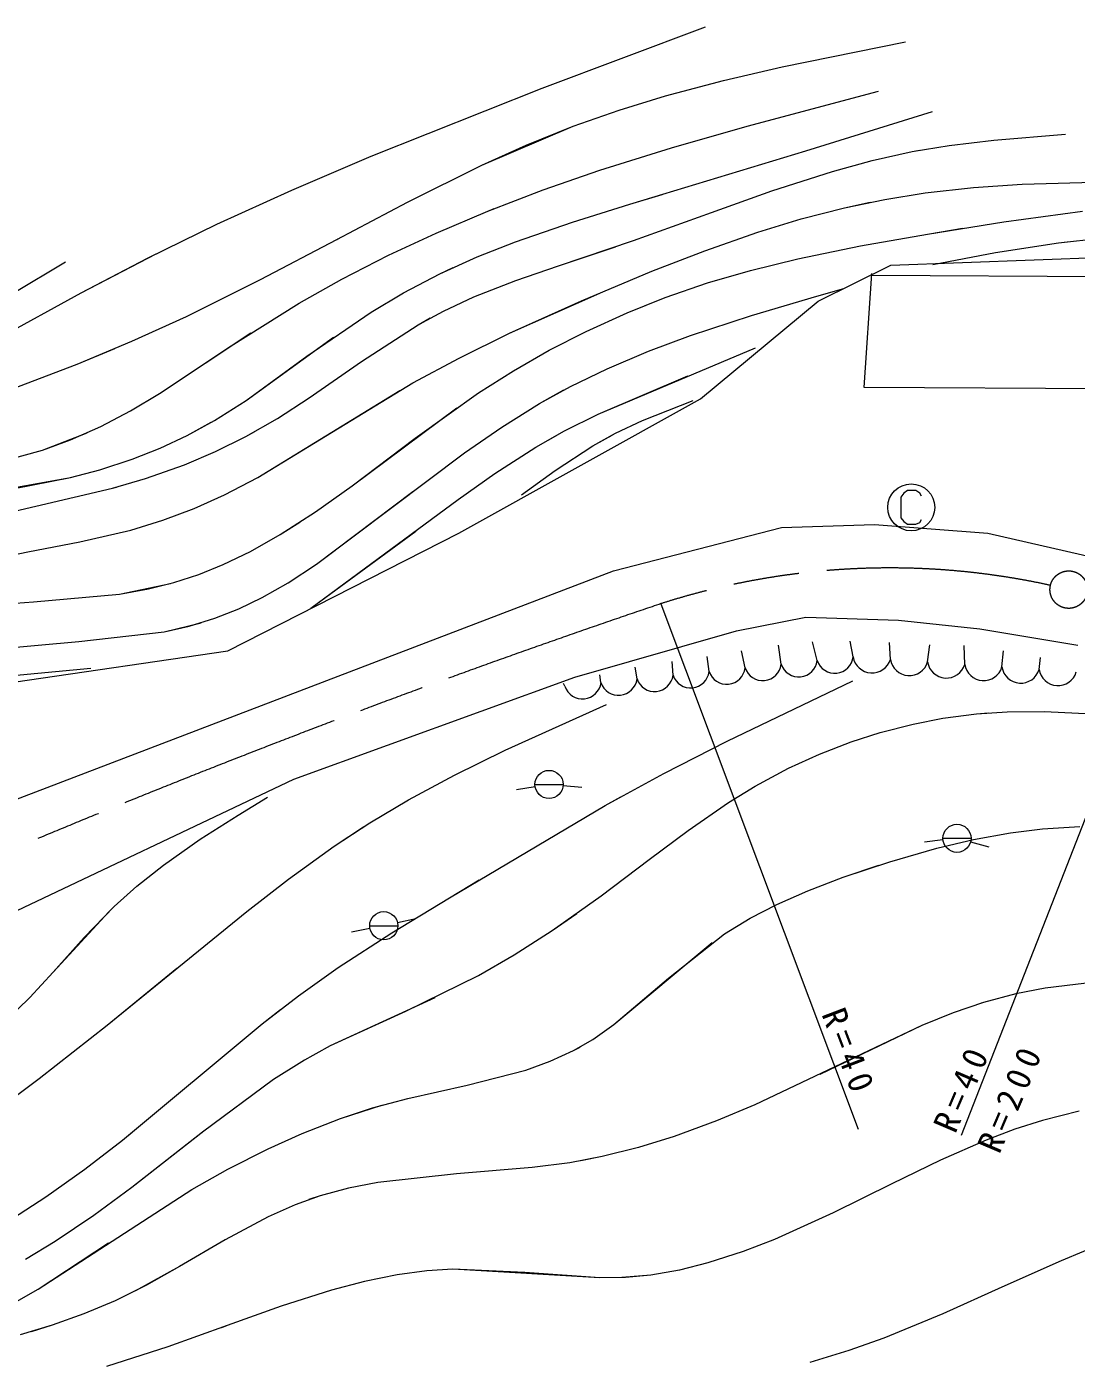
# Model space of a CAD drawing. Units: millimetres, scale not verified. Extents: x 40000 to 680000, y 20000 to 380000.
# Drawn here: x 304176 to 360124, y 267468 to 338685 of the extents above; entities that cross this region are included whole.
import ezdxf

# ---------------------------------------------------------------- set-up
doc = ezdxf.new("R2010")
doc.units = ezdxf.units.MM
doc.header["$LTSCALE"] = 1000
doc.linetypes.add('CHAIN', pattern=[18.5, 12, -1.5, 3.5, -1.5])
for name, color, linetype, lineweight in [('M-BGD', 7, 'Continuous', 13), ('M-BMK', 2, 'CHAIN', 13), ('M-STR-HTXT', 7, 'Continuous', 13)]:
    doc.layers.add(name, color=color, linetype=linetype, lineweight=lineweight)
doc.styles.add('ＭＳ ゴシック', font='')
doc.styles.get('ＭＳ ゴシック').set_extended_font_data('MS Gothic')

msp = doc.modelspace()

# ---------------------------------------------------------------- linework, layer by layer
at = {"layer": 'M-BGD'}
for p, q in [((331645, 335412), (340366, 338685)), ((344443, 336545), (351013, 337883)), ((341319, 335820), (344443, 336545)), ((338230, 334999), (341319, 335820)), ((322529, 331787), (331645, 335412)), ((335752, 334241), (338230, 334999)), ((342584, 333390), (349574, 335255)), ((333310, 333381), (335752, 334241)), ((345716, 332065), (352464, 334156)), ((328429, 331294), (333310, 333381)), ((330795, 332363), (333310, 333381)), ((338542, 332230), (342584, 333390)), ((353345, 332353), (355726, 332638)), ((355726, 332638), (359551, 332958)), ((328429, 331294), (330795, 332363)), ((334728, 331030), (338542, 332230)), ((336328, 329215), (345716, 332065)), ((349244, 331549), (351377, 332024)), ((349244, 331549), (351377, 332024)), ((351377, 332024), (353345, 332353)), ((351377, 332024), (351773, 332098)), ((318306, 329974), (322529, 331787)), ((324481, 329333), (328429, 331294)), ((347133, 330972), (349244, 331549)), ((347133, 330972), (349244, 331549)), ((331709, 329983), (334728, 331030)), ((343902, 329933), (347133, 330972)), ((357244, 330297), (365141, 330514)), ((314312, 328149), (318306, 329974)), ((328757, 328853), (331709, 329983)), ((336328, 329215), (338056, 329733)), ((340687, 328787), (343902, 329933)), ((349913, 329479), (352075, 329819)), ((352075, 329819), (354651, 330108)), ((354651, 330108), (357244, 330297)), ((320712, 327346), (324481, 329333)), ((333263, 328265), (336328, 329215)), ((333263, 328265), (336328, 329215)), ((345453, 328436), (347770, 329035)), ((345453, 328436), (347770, 329035)), ((347770, 329035), (349913, 329479)), ((347770, 329035), (349131, 329330)), ((325997, 327682), (328757, 328853)), ((325997, 327682), (328757, 328853)), ((328757, 328853), (329096, 328989)), ((336519, 327281), (340687, 328787)), ((343157, 327733), (345453, 328436)), ((343157, 327733), (345453, 328436)), ((356263, 328278), (360453, 328844)), ((310619, 326344), (314312, 328149)), ((323460, 326497), (325997, 327682)), ((323460, 326497), (325997, 327682)), ((330236, 327220), (333263, 328265)), ((330236, 327220), (333263, 328265)), ((340317, 326738), (343157, 327733)), ((348625, 326998), (352198, 327628)), ((348625, 326998), (352198, 327628)), ((352198, 327628), (356263, 328278)), ((352198, 327628), (354066, 327937)), ((316635, 325197), (320712, 327346)), ((316635, 325197), (320712, 327346)), ((320712, 327346), (320753, 327368)), ((328194, 326411), (330236, 327220)), ((332518, 325940), (336519, 327281)), ((332518, 325940), (335565, 326952)), ((345285, 326310), (348625, 326998)), ((345285, 326310), (348625, 326998)), ((355816, 326640), (359176, 327163)), ((355816, 326640), (359176, 327163)), ((359176, 327163), (361426, 327405)), ((359176, 327163), (359633, 327221)), ((307078, 324501), (311082, 326577)), ((307078, 324501), (310619, 326344)), ((320966, 325217), (323460, 326497)), ((326204, 325506), (328194, 326411)), ((337507, 325642), (340317, 326738)), ((342765, 325689), (345285, 326310)), ((350245, 325969), (362336, 326417)), ((352474, 326013), (355816, 326640)), ((352474, 326013), (355816, 326640)), ((303459, 324476), (306242, 326142)), ((324255, 324488), (326204, 325506)), ((324255, 324488), (326204, 325506)), ((326204, 325506), (326917, 325845)), ((330240, 325153), (332518, 325940)), ((333748, 324061), (337507, 325642)), ((340472, 325021), (342765, 325689)), ((346359, 324048), (350245, 325969)), ((348821, 319440), (349221, 325522)), ((312698, 323233), (316635, 325197)), ((312698, 323233), (316635, 325197)), ((318693, 323941), (320966, 325217)), ((328011, 324276), (330240, 325153)), ((338215, 324241), (340472, 325021)), ((349214, 325432), (363682, 325347)), ((298488, 319785), (307078, 324501)), ((322531, 323470), (324255, 324488)), ((322531, 323470), (324255, 324488)), ((326388, 323524), (328011, 324276)), ((329917, 322337), (334725, 324481)), ((329917, 322337), (333748, 324061)), ((336188, 323429), (338215, 324241)), ((336188, 323429), (338029, 324170)), ((340092, 318839), (346359, 324048)), ((342812, 323286), (346300, 324321)), ((346300, 324321), (347729, 324732)), ((314934, 321572), (318693, 323941)), ((319106, 321113), (322531, 323470)), ((325047, 322794), (326388, 323524)), ((333998, 322435), (336188, 323429)), ((309788, 321909), (312698, 323233)), ((322030, 320835), (325047, 322794)), ((322030, 320835), (325047, 322794)), ((325047, 322794), (325684, 323156)), ((339565, 322219), (342812, 323286)), ((306871, 320696), (309788, 321909)), ((311250, 319124), (316126, 322359)), ((315866, 318757), (320523, 322138)), ((327227, 321017), (329917, 322337)), ((332034, 321430), (333998, 322435)), ((337319, 321382), (339565, 322219)), ((306871, 320696), (308868, 321519)), ((311250, 319124), (314934, 321572)), ((330117, 320337), (332034, 321430)), ((334638, 318025), (343019, 321561)), ((335123, 320451), (337319, 321382)), ((297714, 317203), (306871, 320696)), ((315866, 318757), (319106, 321113)), ((319228, 318889), (322030, 320835)), ((319228, 318889), (322030, 320835)), ((324756, 319692), (327227, 321017)), ((328252, 319157), (330117, 320337)), ((333164, 319499), (335123, 320451)), ((334638, 318025), (339416, 320064)), ((309710, 318198), (311250, 319124)), ((316491, 314656), (324756, 319692)), ((316491, 314656), (324059, 319294)), ((324875, 316739), (328252, 319157)), ((331518, 318589), (333164, 319499)), ((331518, 318589), (332814, 319315)), ((363201, 319362), (348821, 319440)), ((314184, 317690), (315866, 318757)), ((317548, 317801), (319228, 318889)), ((321525, 314211), (327095, 318360)), ((327202, 311682), (340092, 318839)), ((329495, 317331), (331518, 318589)), ((329495, 317331), (331518, 318589)), ((337003, 317679), (339707, 318747)), ((308128, 317364), (309710, 318198)), ((312735, 316890), (314184, 317690)), ((315857, 316833), (317548, 317801)), ((332850, 317136), (334638, 318025)), ((335557, 317003), (337003, 317679)), ((305021, 316110), (307407, 317031)), ((306514, 316654), (308128, 317364)), ((312735, 316890), (314012, 317590)), ((315857, 316833), (316340, 317098)), ((327517, 315971), (329495, 317331)), ((327517, 315971), (329495, 317331)), ((331319, 316267), (332850, 317136)), ((331319, 316267), (332499, 316947)), ((334346, 316331), (335557, 317003)), ((305021, 316110), (306514, 316654)), ((309791, 315617), (311285, 316208)), ((309791, 315617), (311285, 316208)), ((311285, 316208), (312735, 316890)), ((311285, 316208), (312735, 316890)), ((314245, 316033), (315857, 316833)), ((314245, 316033), (315857, 316833)), ((321525, 314211), (324875, 316739)), ((329137, 314858), (331319, 316267)), ((329137, 314858), (331319, 316267)), ((332338, 315018), (334346, 316331)), ((332338, 315018), (334346, 316331)), ((334346, 316331), (335380, 316911)), ((300377, 314837), (305021, 316110)), ((308068, 315059), (309791, 315617)), ((312586, 315329), (314245, 316033)), ((312586, 315329), (314245, 316033)), ((319629, 310021), (327517, 315971)), ((306507, 314656), (308068, 315059)), ((310504, 314593), (312586, 315329)), ((310504, 314593), (312586, 315329)), ((327176, 313466), (329137, 314858)), ((327176, 313466), (329137, 314858)), ((330546, 313724), (332338, 315018)), ((330546, 313724), (332338, 315018)), ((299226, 311841), (308756, 314079)), ((300556, 313595), (306310, 314611)), ((303527, 314070), (306507, 314656)), ((308756, 314079), (310504, 314593)), ((308756, 314079), (310504, 314593)), ((308756, 314079), (308961, 314138)), ((314727, 313727), (316491, 314656)), ((319566, 312821), (321525, 314211)), ((313103, 312988), (314727, 313727)), ((319313, 307676), (327176, 313466)), ((319629, 310021), (324759, 313909)), ((350926, 313804), (350776, 313604)), ((350776, 313604), (350776, 312504)), ((351126, 313954), (350926, 313804)), ((351576, 313954), (351126, 313954)), ((351776, 313804), (351576, 313954)), ((351876, 313654), (351776, 313804)), ((311435, 312364), (313103, 312988)), ((317679, 311604), (319566, 312821)), ((309731, 311845), (311436, 312364)), ((309731, 311845), (311435, 312364)), ((317679, 311604), (318728, 312269)), ((335461, 309672), (344413, 311986)), ((344413, 311986), (349371, 312149)), ((349371, 312149), (355410, 311682)), ((350776, 312504), (350926, 312304)), ((350926, 312304), (351126, 312154)), ((351126, 312154), (351576, 312154)), ((351576, 312154), (351776, 312254)), ((351776, 312254), (351876, 312404)), ((304235, 310686), (307008, 311217)), ((304235, 310686), (307008, 311217)), ((307008, 311217), (309731, 311845)), ((307008, 311217), (309731, 311845)), ((314893, 305406), (327202, 311682)), ((316098, 310706), (317679, 311604)), ((319313, 307676), (324919, 311795)), ((355410, 311682), (365231, 309430)), ((301875, 310193), (304235, 310686)), ((314650, 310003), (316098, 310706)), ((313352, 309479), (314650, 310003)), ((318110, 309030), (319629, 310021)), ((299251, 295828), (335461, 309672)), ((312026, 309054), (313352, 309479)), ((304531, 308013), (309116, 308424)), ((309116, 308424), (311834, 309002)), ((309116, 308424), (310668, 308708)), ((310668, 308708), (312026, 309054)), ((316727, 308241), (318110, 309030)), ((299843, 307697), (304531, 308013)), ((315486, 307640), (316727, 308241)), ((312834, 306719), (314211, 307139)), ((314211, 307139), (315486, 307640)), ((342015, 306466), (345714, 307209)), ((345714, 307209), (350646, 307037)), ((350646, 307037), (354991, 306575)), ((306958, 305899), (311503, 306419)), ((311503, 306419), (313467, 306902)), ((311503, 306419), (312834, 306719)), ((333388, 303999), (342015, 306466)), ((354991, 306575), (360204, 305706)), ((302497, 305495), (306958, 305899)), ((344392, 304691), (344249, 305716)), ((346312, 304888), (346059, 305878)), ((348233, 305084), (348064, 305922)), ((350215, 304950), (350165, 305851)), ((352197, 304815), (352311, 305730)), ((354178, 304681), (354155, 305684)), ((303470, 303735), (314893, 305406)), ((338630, 304102), (338583, 304837)), ((340550, 304299), (340452, 305097)), ((342471, 304495), (342274, 305413)), ((356160, 304546), (356238, 305414)), ((358142, 304412), (358210, 305049)), ((302880, 304041), (307599, 304484)), ((334788, 303710), (334727, 304121)), ((336709, 303906), (336608, 304534)), ((318419, 298564), (333388, 303999)), ((332868, 303513), (332791, 303661)), ((341520, 300590), (348204, 303809)), ((329681, 300101), (335086, 302545)), ((353013, 301812), (354805, 302048)), ((353013, 301812), (354805, 302048)), ((354805, 302048), (356437, 302159)), ((354805, 302048), (355439, 302103)), ((356437, 302159), (358435, 302178)), ((358435, 302178), (366298, 301756)), ((358435, 302178), (368098, 301704)), ((349669, 301049), (351430, 301503)), ((351430, 301503), (353013, 301812)), ((351430, 301503), (353013, 301812)), ((338137, 298862), (341520, 300590)), ((346430, 299898), (348128, 300554)), ((348128, 300554), (349669, 301049)), ((326986, 298779), (329681, 300101)), ((344778, 299141), (346430, 299898)), ((343007, 298186), (344778, 299141)), ((280232, 280435), (318419, 298564)), ((324522, 297458), (326986, 298779)), ((335019, 297159), (338137, 298862)), ((331279, 298159), (330293, 297995)), ((331269, 298282), (332769, 298282)), ((332767, 298222), (333763, 298142)), ((341577, 297310), (343007, 298186)), ((341577, 297310), (343007, 298186)), ((315445, 296645), (317007, 297605)), ((322461, 296236), (324522, 297458)), ((326714, 292240), (335019, 297159)), ((335019, 297159), (335851, 297626)), ((339440, 295832), (341577, 297310)), ((339440, 295832), (341577, 297310)), ((313427, 295355), (315445, 296645)), ((320559, 294988), (322461, 296236)), ((320559, 294988), (322123, 296023)), ((337358, 294271), (339440, 295832)), ((337358, 294271), (339440, 295832)), ((354643, 295341), (356611, 295694)), ((356611, 295694), (358320, 295907)), ((356611, 295694), (358320, 295907)), ((358320, 295907), (360305, 296041)), ((311465, 293976), (313427, 295355)), ((318123, 293230), (320559, 294988)), ((318123, 293230), (320559, 294988)), ((350178, 294161), (352690, 294886)), ((353019, 295322), (352026, 295205)), ((352690, 294886), (354643, 295341)), ((353014, 295409), (354514, 295409)), ((354489, 295217), (355455, 294959)), ((334804, 292336), (337358, 294271)), ((347690, 293334), (350178, 294161)), ((310048, 292856), (311465, 293976)), ((347690, 293334), (349603, 293974)), ((308839, 291778), (310048, 292856)), ((315906, 291508), (318123, 293230)), ((315906, 291508), (318123, 293230)), ((326714, 292240), (328303, 293190)), ((345808, 292614), (347690, 293334)), ((345808, 292614), (347690, 293334)), ((323632, 290369), (326714, 292240)), ((323632, 290369), (326714, 292240)), ((332194, 290487), (334804, 292336)), ((344158, 291879), (345808, 292614)), ((344158, 291879), (345808, 292614)), ((305586, 288270), (308546, 291494)), ((307238, 290127), (308839, 291778)), ((308458, 285446), (315906, 291508)), ((332194, 290487), (333505, 291400)), ((342738, 291142), (344158, 291879)), ((342738, 291142), (344158, 291879)), ((322472, 290599), (321492, 290402)), ((322458, 290747), (323958, 290747)), ((323939, 290912), (324914, 291133)), ((341371, 290313), (342738, 291142)), ((341371, 290313), (342738, 291142)), ((305586, 288270), (307238, 290127)), ((320778, 288519), (323632, 290369)), ((320778, 288519), (323632, 290369)), ((330168, 289194), (332194, 290487)), ((330168, 289194), (332194, 290487)), ((335475, 285478), (340711, 289860)), ((338386, 287948), (341371, 290313)), ((328261, 288099), (330168, 289194)), ((328261, 288099), (330168, 289194)), ((308458, 285446), (312185, 288479)), ((318661, 287012), (320778, 288519)), ((368312, 288628), (358460, 287412)), ((304339, 286912), (305586, 288270)), ((324379, 286191), (328261, 288099)), ((335475, 285478), (338386, 287948)), ((316720, 285509), (318661, 287012)), ((356899, 287108), (355174, 286661)), ((356899, 287108), (355174, 286661)), ((358460, 287412), (356899, 287108)), ((358460, 287412), (356899, 287108)), ((303046, 285658), (304339, 286912)), ((320376, 284354), (325944, 286916)), ((355174, 286661), (353554, 286103)), ((355174, 286661), (355056, 286625)), ((316720, 285509), (317708, 286281)), ((320376, 284354), (324379, 286191)), ((353554, 286103), (351896, 285420)), ((304839, 282606), (308458, 285446)), ((309278, 279319), (316720, 285509)), ((334347, 284684), (335475, 285478)), ((334347, 284684), (335475, 285478)), ((351896, 285420), (342992, 281196)), ((351896, 285420), (346462, 282821)), ((318837, 283510), (320376, 284354)), ((333323, 284088), (334347, 284684)), ((333323, 284088), (334347, 284684)), ((333323, 284088), (333677, 284280)), ((317326, 282565), (318977, 283590)), ((317326, 282565), (318837, 283510)), ((330776, 283053), (332078, 283518)), ((332078, 283518), (333323, 284088)), ((327662, 282247), (330776, 283053)), ((301225, 279896), (304839, 282606)), ((313545, 279753), (317326, 282565)), ((324483, 281540), (327662, 282247)), ((322610, 281033), (324483, 281540)), ((320899, 280470), (323111, 281179)), ((320899, 280470), (322610, 281033)), ((342992, 281196), (340952, 280344)), ((360271, 280864), (358330, 280366)), ((318855, 279673), (320899, 280470)), ((340952, 280344), (338695, 279516)), ((356845, 279904), (355321, 279318)), ((358330, 280366), (356845, 279904)), ((358330, 280366), (356845, 279904)), ((307279, 277766), (309278, 279319)), ((307279, 277766), (309278, 279319)), ((309278, 279319), (309794, 279738)), ((309776, 276813), (313615, 279807)), ((309776, 276813), (313545, 279753)), ((317039, 278853), (318855, 279673)), ((338695, 279516), (336786, 278925)), ((355321, 279318), (352880, 278245)), ((314904, 277763), (317039, 278853)), ((336786, 278925), (334848, 278438)), ((305200, 276283), (307279, 277766)), ((305200, 276283), (307279, 277766)), ((312983, 276675), (314904, 277763)), ((331121, 277848), (327079, 277514)), ((333121, 278109), (331121, 277848)), ((334848, 278438), (333121, 278109)), ((334848, 278438), (333714, 278211)), ((352880, 278245), (350286, 276990)), ((322887, 277057), (321333, 276757)), ((322887, 277057), (321333, 276757)), ((327079, 277514), (322887, 277057)), ((304781, 271364), (312983, 276675)), ((307757, 275321), (309776, 276813)), ((319816, 276347), (318484, 275869)), ((319816, 276347), (319219, 276146)), ((321333, 276757), (319816, 276347)), ((321333, 276757), (319816, 276347)), ((350286, 276990), (347160, 275446)), ((303416, 275141), (305200, 276283)), ((303416, 275141), (305200, 276283)), ((318484, 275869), (317043, 275226)), ((305695, 273926), (307757, 275321)), ((317043, 275226), (314756, 273999)), ((317043, 275226), (314756, 273999)), ((347160, 275446), (344030, 274024)), ((362506, 274210), (359316, 272887)), ((304117, 272975), (305695, 273926)), ((304781, 271364), (308540, 273831)), ((314756, 273999), (312318, 272569)), ((314756, 273999), (312318, 272569)), ((344030, 274024), (342362, 273371)), ((344030, 274024), (342362, 273371)), ((340491, 272763), (338978, 272385)), ((340491, 272763), (338978, 272385)), ((342362, 273371), (340491, 272763)), ((342362, 273371), (340491, 272763)), ((359316, 272887), (356161, 271468)), ((312318, 272569), (309976, 271270)), ((312318, 272569), (310556, 271576)), ((323929, 272130), (322173, 271773)), ((325500, 272344), (323929, 272130)), ((326885, 272437), (325500, 272344)), ((334721, 271974), (326885, 272437)), ((330721, 272263), (326885, 272437)), ((334721, 271974), (330721, 272263)), ((337446, 272121), (335903, 271986)), ((337446, 272121), (336087, 271995)), ((338978, 272385), (337446, 272121)), ((338978, 272385), (337446, 272121)), ((303389, 270571), (304781, 271364)), ((310556, 271576), (308889, 270752)), ((322173, 271773), (320430, 271314)), ((336087, 271995), (334721, 271974)), ((356161, 271468), (353018, 270057)), ((308889, 270752), (307229, 270050)), ((308889, 270752), (307229, 270050)), ((320430, 271314), (317734, 270454)), ((320430, 271314), (317734, 270454)), ((307229, 270050), (305534, 269443)), ((307229, 270050), (305534, 269443)), ((317734, 270454), (314861, 269424)), ((317734, 270454), (314861, 269424)), ((353018, 270057), (349865, 268758)), ((305534, 269443), (303828, 268937)), ((305534, 269443), (304406, 269098)), ((314861, 269424), (311691, 268294)), ((314861, 269424), (314560, 269313)), ((349865, 268758), (347998, 268089)), ((349865, 268758), (347998, 268089)), ((311691, 268294), (308432, 267244)), ((347998, 268089), (345926, 267465)), ((347998, 268089), (345926, 267465))]:
    msp.add_line(p, q, dxfattribs=at)
for centre, radius in [((351326, 313054), 1250), ((332019, 298282), 750), ((353764, 295409), 750), ((323208, 290747), 750)]:
    msp.add_circle(centre, radius, dxfattribs=at)
for centre, radius, start, end in [((345330, 305006), 990, 198.51685, 353.15601), ((347251, 305202), 990, 198.51685, 353.15601), ((349239, 305240), 1018, 188.80005, 343.43921), ((351221, 305105), 1018, 188.80005, 343.43921), ((353203, 304971), 1018, 188.80005, 343.43921), ((337647, 304220), 990, 198.51685, 353.15601), ((339568, 304417), 990, 198.51685, 353.15601), ((341489, 304613), 990, 198.51685, 353.15601), ((343409, 304809), 990, 198.51685, 353.15601), ((355184, 304836), 1018, 188.80005, 343.43921), ((357166, 304702), 1018, 188.80005, 343.43921), ((359148, 304568), 1018, 188.80005, 343.43921), ((333806, 303828), 990, 198.51685, 353.15601), ((335727, 304024), 990, 198.51685, 353.15601)]:
    msp.add_arc(centre, radius, start, end, dxfattribs=at)
at = {"layer": 'M-BMK'}
msp.add_circle((359722, 308669), 1000, dxfattribs=at)
for centre, radius, start, end in [((350180, 269825), 40000, 77.63052, 107.75269), ((500602, -173518), 508161, 108.66376, 115.88782)]:
    msp.add_arc(centre, radius, start, end, dxfattribs=at)
at = {"layer": 'M-STR-HTXT'}
for p, q in [((337983, 307920), (348505, 279896)), ((364735, 307083), (353992, 279555))]:
    msp.add_line(p, q, dxfattribs=at)

# ---------------------------------------------------------------- texts
at = {"layer": 'M-STR-HTXT', "char_height": 1320, "attachment_point": 7, "style": 'ＭＳ ゴシック'}
for s, insert, rotation in [('\\T1.37;R=40', (346510, 286034), 290.9), ('\\T1.37;R=40', (353691, 279600), 66.9), ('\\T1.37;R=200', (356041, 278513), 66.9)]:
    msp.add_mtext(s, dxfattribs=dict(at, insert=insert, rotation=rotation))

doc.saveas('drawing.dxf')
